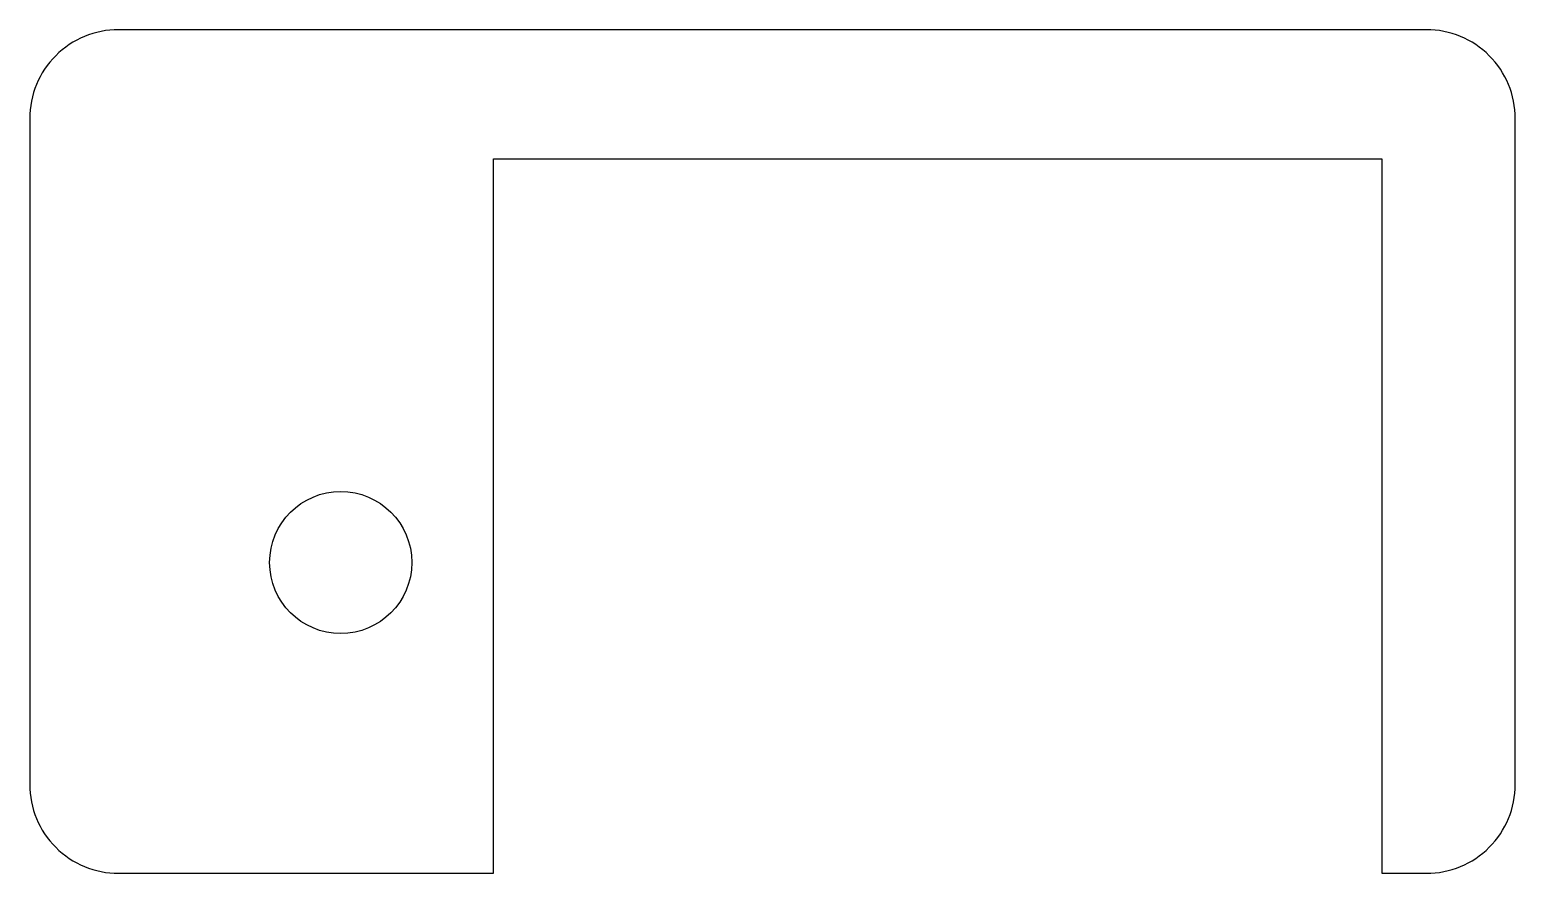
# Model space of a CAD drawing. Header units: millimetres. Extents: x -185 to -151.6, y -3 to 16.
import ezdxf

# ---------------------------------------------------------------- set-up
doc = ezdxf.new("R2010")
doc.units = ezdxf.units.MM
doc.layers.get('0').update_dxf_attribs({"linetype": 'CONTINUOUS'})

msp = doc.modelspace()

# ---------------------------------------------------------------- linework, layer by layer
msp.add_lwpolyline([(-183, 16, 0.414214), (-185, 14), (-185, -1, 0.414214), (-183, -3), (-174.565, -3), (-174.565, 13.093), (-154.565, 13.093), (-154.565, -3), (-153.565, -3, 0.414214), (-151.565, -1), (-151.565, 14, 0.414214), (-153.565, 16)], format="xyb", close=True)
msp.add_circle((-178, 4), 1.6)

doc.saveas('drawing.dxf')
